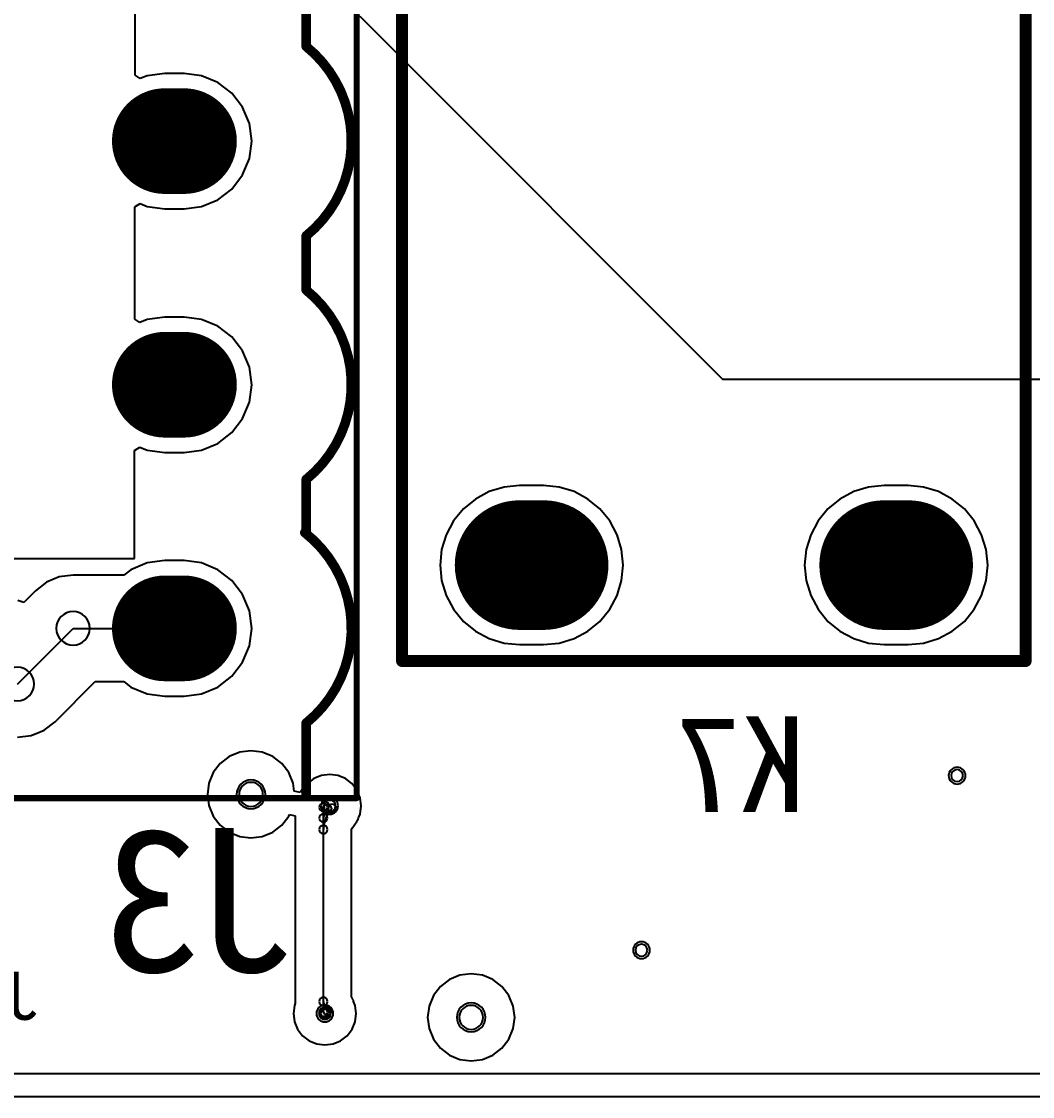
# Model space of a CAD drawing. Header units: inches. Extents: x 32166 to 34772, y 2386 to 4229.
# Drawn here: x 33097.6 to 33188.6, y 3073.3 to 3170.2 of the extents above; entities that cross this region are included whole.
import ezdxf

# ---------------------------------------------------------------- set-up
doc = ezdxf.new("R2010")
doc.units = ezdxf.units.IN
doc.header["$LTSCALE"] = 0.64311
doc.header["$MEASUREMENT"] = 0
for name, color, linetype in [('BOTTOMLAYER', 5, 'CONTINUOUS'), ('BOTTOMOVERLAY', 54, 'CONTINUOUS'), ('BOTTOMSOLDER', 6, 'CONTINUOUS'), ('KEEPOUTLAYER', 6, 'CONTINUOUS'), ('MULTILAYER', 9, 'CONTINUOUS')]:
    doc.layers.add(name, color=color, linetype=linetype)
doc.styles.get("Standard").update_dxf_attribs({"font": 'txt', "width": 0.8})

msp = doc.modelspace()

# ---------------------------------------------------------------- linework, layer by layer
at = {"layer": 'BOTTOMLAYER'}
for p, q in [((33121.695, 3176.967), (33129.86, 3168.802)), ((33107.81, 3165.323), (33107.825, 3175.392)), ((33129.86, 3168.802), (33160.705, 3137.958)), ((33110.477, 3165.488), (33108.898, 3165.28)), ((33112.205, 3165.488), (33110.477, 3165.488)), ((33113.784, 3165.28), (33112.205, 3165.488)), ((33108.266, 3165.018), (33107.81, 3165.323)), ((33108.898, 3165.28), (33108.266, 3165.018)), ((33115.255, 3164.671), (33113.784, 3165.28)), ((33116.519, 3163.701), (33115.255, 3164.671)), ((33117.488, 3162.438), (33116.519, 3163.701)), ((33118.098, 3160.967), (33117.488, 3162.438)), ((33118.305, 3159.388), (33118.098, 3160.967)), ((33118.098, 3157.809), (33118.305, 3159.388)), ((33117.488, 3156.338), (33118.098, 3157.809)), ((33116.519, 3155.075), (33117.488, 3156.338)), ((33115.255, 3154.105), (33116.519, 3155.075)), ((33113.784, 3153.496), (33115.255, 3154.105)), ((33107.775, 3143.364), (33107.791, 3153.461)), ((33107.791, 3153.461), (33108.248, 3153.765)), ((33108.248, 3153.765), (33108.898, 3153.496)), ((33108.898, 3153.496), (33110.477, 3153.288)), ((33110.477, 3153.288), (33112.205, 3153.288)), ((33112.205, 3153.288), (33113.784, 3153.496)), ((33108.231, 3143.058), (33107.775, 3143.364)), ((33108.898, 3143.335), (33108.231, 3143.058)), ((33110.477, 3143.543), (33108.898, 3143.335)), ((33112.205, 3143.543), (33110.477, 3143.543)), ((33113.784, 3143.335), (33112.205, 3143.543)), ((33115.255, 3142.725), (33113.784, 3143.335)), ((33116.519, 3141.756), (33115.255, 3142.725)), ((33117.488, 3140.492), (33116.519, 3141.756)), ((33118.098, 3139.021), (33117.488, 3140.492)), ((33118.305, 3137.442), (33118.098, 3139.021)), ((33118.098, 3135.864), (33118.305, 3137.442)), ((33160.705, 3137.958), (33333.721, 3137.958)), ((33117.488, 3134.392), (33118.098, 3135.864)), ((33116.519, 3133.129), (33117.488, 3134.392)), ((33115.255, 3132.159), (33116.519, 3133.129)), ((33107.757, 3131.529), (33108.213, 3131.834)), ((33108.213, 3131.834), (33108.898, 3131.55)), ((33113.784, 3131.55), (33115.255, 3132.159)), ((33107.742, 3121.801), (33107.757, 3131.529)), ((33108.898, 3131.55), (33110.477, 3131.342)), ((33110.477, 3131.342), (33112.205, 3131.342)), ((33112.205, 3131.342), (33113.784, 3131.55)), ((33139.69, 3127.813), (33138.452, 3127.151)), ((33141.034, 3128.221), (33139.69, 3127.813)), ((33142.431, 3128.359), (33141.034, 3128.221)), ((33144.591, 3128.359), (33142.431, 3128.359)), ((33145.988, 3128.221), (33144.591, 3128.359)), ((33147.332, 3127.813), (33145.988, 3128.221)), ((33148.57, 3127.151), (33147.332, 3127.813)), ((33172.522, 3127.813), (33171.284, 3127.151)), ((33173.866, 3128.221), (33172.522, 3127.813)), ((33175.263, 3128.359), (33173.866, 3128.221)), ((33177.423, 3128.359), (33175.263, 3128.359)), ((33178.82, 3128.221), (33177.423, 3128.359)), ((33180.164, 3127.813), (33178.82, 3128.221)), ((33181.402, 3127.151), (33180.164, 3127.813)), ((33138.452, 3127.151), (33137.366, 3126.261)), ((33149.656, 3126.261), (33148.57, 3127.151)), ((33171.284, 3127.151), (33170.198, 3126.261)), ((33182.488, 3126.261), (33181.402, 3127.151)), ((33137.366, 3126.261), (33136.476, 3125.175)), ((33150.546, 3125.175), (33149.656, 3126.261)), ((33170.198, 3126.261), (33169.308, 3125.175)), ((33183.379, 3125.175), (33182.488, 3126.261)), ((33136.476, 3125.175), (33135.814, 3123.937)), ((33151.208, 3123.937), (33150.546, 3125.175)), ((33169.308, 3125.175), (33168.646, 3123.937)), ((33184.04, 3123.937), (33183.379, 3125.175)), ((33135.814, 3123.937), (33135.406, 3122.593)), ((33151.616, 3122.593), (33151.208, 3123.937)), ((33168.646, 3123.937), (33168.238, 3122.593)), ((33184.448, 3122.593), (33184.04, 3123.937)), ((33135.406, 3122.593), (33135.269, 3121.196)), ((33151.754, 3121.196), (33151.616, 3122.593)), ((33168.238, 3122.593), (33168.101, 3121.196)), ((33184.586, 3121.196), (33184.448, 3122.593)), ((32989.978, 3121.801), (33107.742, 3121.801)), ((33108.898, 3121.389), (33107.427, 3120.78)), ((33110.477, 3121.597), (33108.898, 3121.389)), ((33112.205, 3121.597), (33110.477, 3121.597)), ((33113.784, 3121.389), (33112.205, 3121.597)), ((33115.255, 3120.78), (33113.784, 3121.389)), ((33135.269, 3121.196), (33135.406, 3119.799)), ((33151.616, 3119.799), (33151.754, 3121.196)), ((33168.101, 3121.196), (33168.238, 3119.799)), ((33184.448, 3119.799), (33184.586, 3121.196)), ((33100.975, 3120.126), (33099.819, 3119.648)), ((33102.215, 3120.29), (33100.975, 3120.126)), ((33106.789, 3120.29), (33102.215, 3120.29)), ((33107.427, 3120.78), (33106.789, 3120.29)), ((33116.519, 3119.81), (33115.255, 3120.78)), ((33099.819, 3119.648), (33098.826, 3118.886)), ((33117.488, 3118.547), (33116.519, 3119.81)), ((33135.406, 3119.799), (33135.814, 3118.455)), ((33151.208, 3118.455), (33151.616, 3119.799)), ((33168.238, 3119.799), (33168.646, 3118.455)), ((33184.04, 3118.455), (33184.448, 3119.799)), ((33098.826, 3118.886), (33097.766, 3117.826)), ((33118.098, 3117.076), (33117.488, 3118.547)), ((33135.814, 3118.455), (33136.476, 3117.217)), ((33150.546, 3117.217), (33151.208, 3118.455)), ((33168.646, 3118.455), (33169.308, 3117.217)), ((33183.379, 3117.217), (33184.04, 3118.455)), ((33097.766, 3117.826), (33097.247, 3118.002)), ((33118.305, 3115.497), (33118.098, 3117.076)), ((33136.476, 3117.217), (33137.366, 3116.131)), ((33149.656, 3116.131), (33150.546, 3117.217)), ((33169.308, 3117.217), (33170.198, 3116.131)), ((33182.488, 3116.131), (33183.379, 3117.217)), ((33137.366, 3116.131), (33138.452, 3115.241)), ((33148.57, 3115.241), (33149.656, 3116.131)), ((33170.198, 3116.131), (33171.284, 3115.241)), ((33181.402, 3115.241), (33182.488, 3116.131)), ((33097.201, 3110.483), (33102.215, 3115.497)), ((33102.215, 3115.497), (33111.341, 3115.497)), ((33118.098, 3113.918), (33118.305, 3115.497)), ((33138.452, 3115.241), (33139.69, 3114.579)), ((33147.332, 3114.579), (33148.57, 3115.241)), ((33171.284, 3115.241), (33172.522, 3114.579)), ((33180.164, 3114.579), (33181.402, 3115.241)), ((33139.69, 3114.579), (33141.034, 3114.171)), ((33141.034, 3114.171), (33142.431, 3114.034)), ((33144.591, 3114.034), (33145.988, 3114.171)), ((33145.988, 3114.171), (33147.332, 3114.579)), ((33172.522, 3114.579), (33173.866, 3114.171)), ((33173.866, 3114.171), (33175.263, 3114.034)), ((33177.423, 3114.034), (33178.82, 3114.171)), ((33178.82, 3114.171), (33180.164, 3114.579)), ((33117.488, 3112.447), (33118.098, 3113.918)), ((33142.431, 3114.034), (33144.591, 3114.034)), ((33175.263, 3114.034), (33177.423, 3114.034)), ((33116.519, 3111.183), (33117.488, 3112.447)), ((33100.59, 3107.093), (33104.2, 3110.704)), ((33104.2, 3110.704), (33106.789, 3110.704)), ((33106.789, 3110.704), (33107.427, 3110.214)), ((33115.255, 3110.214), (33116.519, 3111.183)), ((33107.427, 3110.214), (33108.898, 3109.604)), ((33108.898, 3109.604), (33110.477, 3109.397)), ((33110.477, 3109.397), (33112.205, 3109.397)), ((33112.205, 3109.397), (33113.784, 3109.604)), ((33113.784, 3109.604), (33115.255, 3110.214)), ((33099.597, 3106.332), (33100.59, 3107.093)), ((33097.201, 3105.69), (33098.441, 3105.853)), ((33098.441, 3105.853), (33099.259, 3106.191)), ((33099.259, 3106.191), (33099.597, 3106.332)), ((33118.239, 3104.468), (33117.224, 3104.334)), ((33119.254, 3104.334), (33118.239, 3104.468)), ((33116.278, 3103.943), (33115.466, 3103.319)), ((33117.224, 3104.334), (33116.278, 3103.943)), ((33120.2, 3103.943), (33119.254, 3104.334)), ((33121.012, 3103.319), (33120.2, 3103.943)), ((33115.466, 3103.319), (33114.843, 3102.507)), ((33121.635, 3102.507), (33121.012, 3103.319)), ((33114.451, 3101.561), (33114.318, 3100.546)), ((33114.843, 3102.507), (33114.451, 3101.561)), ((33122.027, 3101.561), (33121.635, 3102.507)), ((33122.124, 3100.826), (33122.027, 3101.561)), ((33123.908, 3101.962), (33123.321, 3101.512)), ((33124.591, 3102.245), (33123.908, 3101.962)), ((33125.324, 3102.342), (33124.591, 3102.245)), ((33126.057, 3102.245), (33125.324, 3102.342)), ((33126.74, 3101.962), (33126.057, 3102.245)), ((33127.327, 3101.512), (33126.74, 3101.962)), ((33122.658, 3100.702), (33122.124, 3100.826)), ((33122.972, 3101.171), (33122.658, 3100.702)), ((33123.101, 3101.3), (33122.972, 3101.171)), ((33123.22, 3101.38), (33123.101, 3101.3)), ((33123.321, 3101.512), (33123.22, 3101.38)), ((33127.777, 3100.926), (33127.327, 3101.512)), ((33128.06, 3100.243), (33127.777, 3100.926)), ((33114.318, 3100.546), (33114.451, 3099.531)), ((33128.156, 3099.51), (33128.06, 3100.243)), ((33114.451, 3099.531), (33114.843, 3098.586)), ((33121.635, 3098.586), (33121.692, 3098.722)), ((33121.692, 3098.722), (33122.23, 3098.615)), ((33124.763, 3099.38), (33124.892, 3099.51)), ((33124.763, 3080.933), (33124.763, 3099.38)), ((33127.917, 3098.432), (33128.06, 3098.777)), ((33128.06, 3098.777), (33128.156, 3099.51)), ((33114.843, 3098.586), (33115.466, 3097.773)), ((33115.466, 3097.773), (33116.278, 3097.15)), ((33120.2, 3097.15), (33121.012, 3097.773)), ((33121.012, 3097.773), (33121.635, 3098.586)), ((33122.23, 3098.615), (33122.23, 3081.715)), ((33127.344, 3097.49), (33127.55, 3097.798)), ((33127.55, 3097.798), (33127.777, 3098.093)), ((33127.777, 3098.093), (33127.825, 3098.209)), ((33127.825, 3098.209), (33127.893, 3098.311)), ((33127.893, 3098.311), (33127.917, 3098.432)), ((33116.278, 3097.15), (33117.224, 3096.759)), ((33117.224, 3096.759), (33118.239, 3096.625)), ((33118.239, 3096.625), (33119.254, 3096.759)), ((33119.254, 3096.759), (33120.2, 3097.15)), ((33127.295, 3097.389), (33127.336, 3097.488)), ((33127.295, 3082.285), (33127.295, 3097.389)), ((33127.336, 3097.488), (33127.344, 3097.49)), ((33127.344, 3097.49), (33127.344, 3097.49)), ((33137.053, 3084.246), (33136.107, 3083.855)), ((33138.068, 3084.38), (33137.053, 3084.246)), ((33139.083, 3084.246), (33138.068, 3084.38)), ((33140.029, 3083.855), (33139.083, 3084.246)), ((33135.295, 3083.231), (33134.672, 3082.419)), ((33136.107, 3083.855), (33135.295, 3083.231)), ((33140.841, 3083.231), (33140.029, 3083.855)), ((33141.464, 3082.419), (33140.841, 3083.231)), ((33127.345, 3082.22), (33127.295, 3082.285)), ((33127.393, 3082.105), (33127.345, 3082.22)), ((33134.672, 3082.419), (33134.28, 3081.474)), ((33141.856, 3081.474), (33141.464, 3082.419)), ((33122.156, 3081.537), (33122.06, 3080.804)), ((33122.23, 3081.715), (33122.156, 3081.537)), ((33127.421, 3082.063), (33127.393, 3082.105)), ((33127.461, 3082.002), (33127.421, 3082.063)), ((33127.485, 3081.882), (33127.461, 3082.002)), ((33127.628, 3081.537), (33127.485, 3081.882)), ((33127.724, 3080.804), (33127.628, 3081.537)), ((33134.28, 3081.474), (33134.146, 3080.459)), ((33141.989, 3080.459), (33141.856, 3081.474)), ((33122.06, 3080.804), (33122.156, 3080.071)), ((33124.763, 3080.933), (33124.892, 3080.804)), ((33127.628, 3080.071), (33127.724, 3080.804)), ((33134.146, 3080.459), (33134.28, 3079.444)), ((33141.856, 3079.444), (33141.989, 3080.459)), ((33122.156, 3080.071), (33122.439, 3079.388)), ((33122.439, 3079.388), (33122.889, 3078.801)), ((33126.895, 3078.801), (33127.345, 3079.388)), ((33127.345, 3079.388), (33127.628, 3080.071)), ((33134.28, 3079.444), (33134.672, 3078.498)), ((33141.464, 3078.498), (33141.856, 3079.444)), ((33122.889, 3078.801), (33123.476, 3078.351)), ((33123.476, 3078.351), (33124.159, 3078.068)), ((33125.625, 3078.068), (33126.308, 3078.351)), ((33126.308, 3078.351), (33126.895, 3078.801)), ((33134.672, 3078.498), (33135.295, 3077.686)), ((33140.841, 3077.686), (33141.464, 3078.498)), ((33124.159, 3078.068), (33124.892, 3077.972)), ((33124.892, 3077.972), (33125.625, 3078.068)), ((33135.295, 3077.686), (33136.107, 3077.062)), ((33140.029, 3077.062), (33140.841, 3077.686)), ((33136.107, 3077.062), (33137.053, 3076.671)), ((33137.053, 3076.671), (33138.068, 3076.537)), ((33138.068, 3076.537), (33139.083, 3076.671)), ((33139.083, 3076.671), (33140.029, 3077.062)), ((33362.692, 3075.372), (32952.178, 3075.372))]:
    msp.add_line(p, q, dxfattribs=at)
for points, const_width in [([(33110.477, 3159.388), (33112.205, 3159.388)], 8.64), ([(33110.477, 3137.442), (33112.205, 3137.442)], 8.64), ([(33142.431, 3121.196), (33144.591, 3121.196)], 10.8), ([(33175.263, 3121.196), (33177.423, 3121.196)], 10.8), ([(33110.477, 3115.497), (33112.205, 3115.497)], 8.64)]:
    msp.add_lwpolyline(points, dxfattribs=dict(at, const_width=const_width))
for points, const_width in [([(33110.477, 3161.548, 1), (33110.477, 3157.228, 1)], 4.32), ([(33112.205, 3161.548, 1), (33112.205, 3157.228, 1)], 4.32), ([(33110.477, 3139.602, 1), (33110.477, 3135.282, 1)], 4.32), ([(33112.205, 3139.602, 1), (33112.205, 3135.282, 1)], 4.32), ([(33145.131, 3121.196, 1), (33139.731, 3121.196, 1)], 5.4), ([(33147.291, 3121.196, 1), (33141.891, 3121.196, 1)], 5.4), ([(33177.963, 3121.196, 1), (33172.563, 3121.196, 1)], 5.4), ([(33180.123, 3121.196, 1), (33174.723, 3121.196, 1)], 5.4), ([(33110.477, 3117.657, 1), (33110.477, 3113.337, 1)], 4.32), ([(33112.205, 3117.657, 1), (33112.205, 3113.337, 1)], 4.32)]:
    msp.add_lwpolyline(points, format="xyb", close=True, dxfattribs=dict(at, const_width=const_width))
for centre, radius, start, end in [((33102.215, 3115.497), 1.512, 0, 180), ((33102.215, 3115.497), 1.512, 0, 180), ((33111.341, 3115.497), 1.512, 0, 180), ((33102.215, 3115.497), 1.512, 180, 0), ((33102.215, 3115.497), 1.512, 180, 0), ((33111.341, 3115.497), 1.512, 180, 0), ((33097.201, 3110.483), 1.512, 0, 180), ((33097.201, 3110.483), 1.512, 0, 180), ((33097.201, 3110.483), 1.512, 180, 0), ((33097.201, 3110.483), 1.512, 180, 0), ((33181.83, 3102.231), 0.54, 0, 180), ((33118.239, 3100.546), 1.08, 0, 180), ((33181.83, 3102.231), 0.54, 180, 0), ((33118.239, 3100.546), 1.08, 180, 0), ((33124.763, 3099.38), 0.378, 0, 180), ((33124.763, 3099.38), 0.378, 0, 180), ((33124.892, 3099.51), 0.378, 0, 180), ((33125.121, 3099.281), 0.378, 0, 180), ((33125.324, 3099.51), 0.54, 0, 180), ((33125.553, 3099.281), 0.378, 0, 180), ((33124.763, 3099.38), 0.378, 180, 0), ((33124.763, 3099.38), 0.378, 180, 0), ((33124.763, 3098.415), 0.378, 0, 180), ((33124.892, 3099.51), 0.378, 180, 0), ((33125.121, 3099.281), 0.378, 180, 0), ((33125.987, 3098.415), 1.224, 135.00034, 180.00034), ((33127.462, 3097.372), 2.699, 134.99981, 179.99981), ((33125.324, 3099.51), 0.54, 180, 0), ((33125.553, 3099.281), 0.378, 180, 0), ((33124.763, 3098.415), 0.378, 180, 0), ((33124.763, 3097.372), 0.378, 0, 180), ((33124.763, 3097.372), 0.378, 180, 0), ((33153.404, 3086.506), 0.54, 0, 180), ((33153.404, 3086.506), 0.54, 180, 0), ((33124.763, 3081.898), 0.378, 0, 180), ((33124.763, 3081.898), 0.378, 0, 180), ((33124.892, 3080.804), 0.54, 0, 180), ((33124.763, 3081.898), 0.378, 180, 0), ((33124.763, 3081.898), 0.378, 180, 0), ((33124.763, 3080.933), 0.378, 0, 180), ((33124.763, 3080.933), 0.378, 0, 180), ((33125.121, 3081.033), 0.378, 0, 180), ((33125.121, 3081.033), 0.378, 0, 180), ((33125.986, 3081.898), 1.224, 179.99965, 224.99965), ((33125.986, 3081.898), 1.224, 179.99965, 224.99965), ((33138.068, 3080.459), 1.08, 0, 180), ((33124.892, 3080.804), 0.54, 180, 0), ((33124.763, 3080.933), 0.378, 180, 0), ((33124.763, 3080.933), 0.378, 180, 0), ((33124.892, 3080.804), 0.378, 0, 180), ((33124.892, 3080.804), 0.378, 180, 0), ((33125.121, 3081.033), 0.378, 180, 0), ((33125.121, 3081.033), 0.378, 180, 0), ((33138.068, 3080.459), 1.08, 180, 0)]:
    msp.add_arc(centre, radius, start, end, dxfattribs=at)
at = {"layer": 'BOTTOMOVERLAY'}
for points, const_width in [([(33127.757, 3100.204), (33127.757, 3262.463)], 0.549), ([(33131.847, 3112.556), (33131.847, 3237.836)], 1.08), ([(33188.007, 3112.556), (33188.007, 3237.836)], 1.08), ([(33123.211, 3167.918), (33123.211, 3172.803)], 0.864), ([(33123.211, 3145.973), (33123.211, 3150.857)], 0.864), ([(33123.211, 3124.285), (33123.211, 3128.912)], 0.864), ([(33131.847, 3112.556), (33188.007, 3112.556)], 1.08), ([(33123.211, 3100.404), (33123.211, 3106.966)], 0.864), ([(33090.605, 3100.204), (33107.021, 3100.204)], 0.549), ([(33107.021, 3100.204), (33127.757, 3100.204)], 0.549)]:
    msp.add_lwpolyline(points, dxfattribs=dict(at, const_width=const_width))
for points, const_width in [([(33123.211, 3168.134, 1), (33123.211, 3167.702, 1)], 0.432), ([(33123.211, 3168.134, 1), (33123.211, 3167.702, 1)], 0.432), ([(33123.211, 3151.073, 1), (33123.211, 3150.641, 1)], 0.432), ([(33123.211, 3151.073, 1), (33123.211, 3150.641, 1)], 0.432), ([(33123.211, 3146.189, 1), (33123.211, 3145.757, 1)], 0.432), ([(33123.211, 3146.189, 1), (33123.211, 3145.757, 1)], 0.432), ([(33123.211, 3129.128, 1), (33123.211, 3128.696, 1)], 0.432), ([(33123.211, 3129.128, 1), (33123.211, 3128.696, 1)], 0.432), ([(33123.087, 3124.342, 1), (33123.087, 3123.91, 1)], 0.432), ([(33123.211, 3124.501, 1), (33123.211, 3124.069, 1)], 0.432), ([(33132.117, 3112.556, 1), (33131.577, 3112.556, 1)], 0.54), ([(33132.117, 3112.556, 1), (33131.577, 3112.556, 1)], 0.54), ([(33188.277, 3112.556, 1), (33187.737, 3112.556, 1)], 0.54), ([(33188.277, 3112.556, 1), (33187.737, 3112.556, 1)], 0.54), ([(33123.211, 3107.182, 1), (33123.211, 3106.75, 1)], 0.432), ([(33123.211, 3107.182, 1), (33123.211, 3106.75, 1)], 0.432), ([(33123.211, 3100.62, 1), (33123.211, 3100.188, 1)], 0.432), ([(33107.021, 3100.341, 1), (33107.021, 3100.067, 1)], 0.274), ([(33107.021, 3100.341, 1), (33107.021, 3100.067, 1)], 0.274), ([(33127.757, 3100.341, 1), (33127.757, 3100.067, 1)], 0.274), ([(33127.757, 3100.341, 1), (33127.757, 3100.067, 1)], 0.274)]:
    msp.add_lwpolyline(points, format="xyb", close=True, dxfattribs=dict(at, const_width=const_width))
at = {"layer": 'BOTTOMOVERLAY', "const_width": 0.864}
for points in [[(33123.211, 3167.918, -0.477246), (33123.211, 3150.857)], [(33123.211, 3145.973, -0.477246), (33123.211, 3128.912)], [(33123.087, 3124.126, -0.481704), (33123.211, 3106.966)]]:
    msp.add_lwpolyline(points, format="xyb", dxfattribs=at)
at = {"layer": 'BOTTOMSOLDER'}
for points, const_width in [([(33110.477, 3159.388), (33112.205, 3159.388)], 9.518), ([(33110.477, 3137.442), (33112.205, 3137.442)], 9.518), ([(33142.431, 3121.196), (33144.591, 3121.196)], 11.678), ([(33175.263, 3121.196), (33177.423, 3121.196)], 11.678), ([(33110.477, 3115.497), (33112.205, 3115.497)], 9.518)]:
    msp.add_lwpolyline(points, dxfattribs=dict(at, const_width=const_width))
for points, const_width in [([(33110.477, 3161.767, 1), (33110.477, 3157.009, 1)], 4.759), ([(33112.205, 3161.767, 1), (33112.205, 3157.009, 1)], 4.759), ([(33110.477, 3139.822, 1), (33110.477, 3135.063, 1)], 4.759), ([(33112.205, 3139.822, 1), (33112.205, 3135.063, 1)], 4.759), ([(33145.351, 3121.196, 1), (33139.512, 3121.196, 1)], 5.839), ([(33147.511, 3121.196, 1), (33141.672, 3121.196, 1)], 5.839), ([(33178.183, 3121.196, 1), (33172.344, 3121.196, 1)], 5.839), ([(33180.343, 3121.196, 1), (33174.504, 3121.196, 1)], 5.839), ([(33110.477, 3117.876, 1), (33110.477, 3113.117, 1)], 4.759), ([(33112.205, 3117.876, 1), (33112.205, 3113.117, 1)], 4.759)]:
    msp.add_lwpolyline(points, format="xyb", close=True, dxfattribs=dict(at, const_width=const_width))
for centre, radius, start, end in [((33181.83, 3102.231), 0.759, 0, 180), ((33118.239, 3100.546), 1.299, 0, 180), ((33181.83, 3102.231), 0.759, 180, 0), ((33118.239, 3100.546), 1.299, 180, 0), ((33125.324, 3099.51), 0.759, 0, 180), ((33125.324, 3099.51), 0.759, 180, 0), ((33153.404, 3086.506), 0.759, 0, 180), ((33153.404, 3086.506), 0.759, 180, 0), ((33124.892, 3080.804), 0.759, 0, 180), ((33138.068, 3080.459), 1.299, 0, 180), ((33124.892, 3080.804), 0.759, 180, 0), ((33138.068, 3080.459), 1.299, 180, 0)]:
    msp.add_arc(centre, radius, start, end, dxfattribs=at)
at = {"layer": 'KEEPOUTLAYER'}
msp.add_line((32893.167, 3073.33), (34340.368, 3073.33), dxfattribs=at)
at = {"layer": 'MULTILAYER'}
for points, const_width in [([(33110.477, 3159.388), (33112.205, 3159.388)], 8.64), ([(33110.477, 3137.442), (33112.205, 3137.442)], 8.64), ([(33142.431, 3121.196), (33144.591, 3121.196)], 10.8), ([(33175.263, 3121.196), (33177.423, 3121.196)], 10.8), ([(33110.477, 3115.497), (33112.205, 3115.497)], 8.64)]:
    msp.add_lwpolyline(points, dxfattribs=dict(at, const_width=const_width))
for points, const_width in [([(33110.477, 3161.548, 1), (33110.477, 3157.228, 1)], 4.32), ([(33112.205, 3161.548, 1), (33112.205, 3157.228, 1)], 4.32), ([(33110.477, 3139.602, 1), (33110.477, 3135.282, 1)], 4.32), ([(33112.205, 3139.602, 1), (33112.205, 3135.282, 1)], 4.32), ([(33145.131, 3121.196, 1), (33139.731, 3121.196, 1)], 5.4), ([(33147.291, 3121.196, 1), (33141.891, 3121.196, 1)], 5.4), ([(33177.963, 3121.196, 1), (33172.563, 3121.196, 1)], 5.4), ([(33180.123, 3121.196, 1), (33174.723, 3121.196, 1)], 5.4), ([(33110.477, 3117.657, 1), (33110.477, 3113.337, 1)], 4.32), ([(33112.205, 3117.657, 1), (33112.205, 3113.337, 1)], 4.32)]:
    msp.add_lwpolyline(points, format="xyb", close=True, dxfattribs=dict(at, const_width=const_width))
for centre, radius, start, end in [((33181.83, 3102.231), 0.54, 0, 180), ((33118.239, 3100.546), 1.08, 0, 180), ((33181.83, 3102.231), 0.54, 180, 0), ((33118.239, 3100.546), 1.08, 180, 0), ((33125.324, 3099.51), 0.54, 0, 180), ((33125.324, 3099.51), 0.54, 180, 0), ((33153.404, 3086.506), 0.54, 0, 180), ((33153.404, 3086.506), 0.54, 180, 0), ((33124.892, 3080.804), 0.54, 0, 180), ((33138.068, 3080.459), 1.08, 0, 180), ((33124.892, 3080.804), 0.54, 180, 0), ((33138.068, 3080.459), 1.08, 180, 0)]:
    msp.add_arc(centre, radius, start, end, dxfattribs=at)

# ---------------------------------------------------------------- texts
at = {"layer": 'BOTTOMOVERLAY', "text_generation_flag": 2}
for s, height, p in [('K7', 8.64, (33168.222, 3098.948)), ('J3', 12.96, (33122.43, 3084.562)), ('J13', 4.32, (33099.231, 3080.242))]:
    msp.add_text(s, height=height, rotation=360, dxfattribs=at).set_placement(p)

doc.saveas('drawing.dxf')
